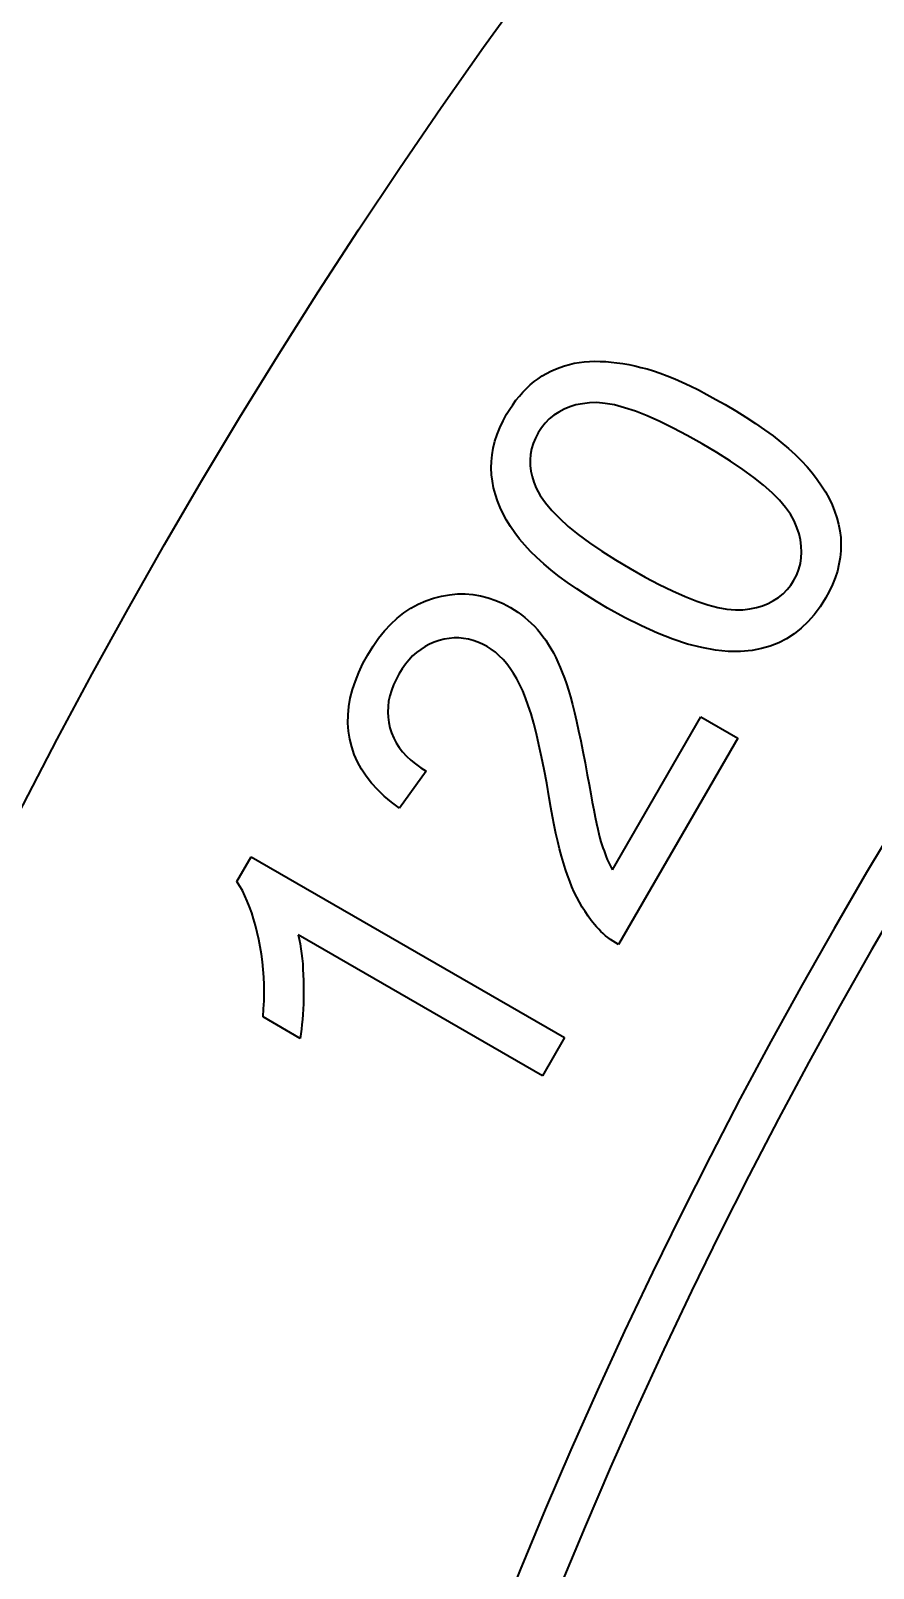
# Model space of a CAD drawing. Extents: x 0 to 297, y 0 to 210.
# Drawn here: x 185.1 to 190.94, y 112.55 to 123.22 of the extents above; entities that cross this region are included whole.
import ezdxf

# ---------------------------------------------------------------- set-up
doc = ezdxf.new("R2010")
doc.units = 0

msp = doc.modelspace()

# ---------------------------------------------------------------- linework, layer by layer
at = {"color": 7, "lineweight": 35, "ltscale": 0.000861962}
msp.add_line((188.621, 120.804), (188.65, 120.823), dxfattribs=at)
at = {"color": 7, "lineweight": 35, "ltscale": 0.000856993}
msp.add_line((188.65, 120.823), (188.679, 120.841), dxfattribs=at)
at = {"color": 7, "lineweight": 35, "ltscale": 0.000853352}
msp.add_line((188.679, 120.841), (188.71, 120.856), dxfattribs=at)
at = {"color": 7, "lineweight": 35, "ltscale": 0.000851256}
msp.add_line((188.71, 120.856), (188.741, 120.87), dxfattribs=at)
at = {"color": 7, "lineweight": 35, "ltscale": 0.00085204}
msp.add_line((188.741, 120.87), (188.772, 120.883), dxfattribs=at)
at = {"color": 7, "lineweight": 35, "ltscale": 0.000853889}
msp.add_line((188.772, 120.883), (188.805, 120.894), dxfattribs=at)
at = {"color": 7, "lineweight": 35, "ltscale": 0.000859206}
msp.add_line((188.805, 120.894), (188.838, 120.903), dxfattribs=at)
at = {"color": 7, "lineweight": 35, "ltscale": 0.000867123}
msp.add_line((188.838, 120.903), (188.872, 120.911), dxfattribs=at)
at = {"color": 7, "lineweight": 35, "ltscale": 0.000876744}
msp.add_line((188.872, 120.911), (188.906, 120.917), dxfattribs=at)
at = {"color": 7, "lineweight": 35, "ltscale": 0.000888139}
msp.add_line((188.906, 120.917), (188.941, 120.921), dxfattribs=at)
at = {"color": 7, "lineweight": 35, "ltscale": 0.000901599}
msp.add_line((188.941, 120.921), (188.977, 120.923), dxfattribs=at)
at = {"color": 7, "lineweight": 35, "ltscale": 0.000917917}
msp.add_line((188.977, 120.923), (189.014, 120.925), dxfattribs=at)
at = {"color": 7, "lineweight": 35, "ltscale": 0.000935001}
msp.add_line((189.014, 120.925), (189.051, 120.924), dxfattribs=at)
at = {"color": 7, "lineweight": 35, "ltscale": 0.000954183}
msp.add_line((189.051, 120.924), (189.09, 120.923), dxfattribs=at)
at = {"color": 7, "lineweight": 35, "ltscale": 0.00097493}
msp.add_line((189.09, 120.923), (189.128, 120.92), dxfattribs=at)
at = {"color": 7, "lineweight": 35, "ltscale": 0.000996204}
msp.add_line((189.128, 120.92), (189.168, 120.915), dxfattribs=at)
at = {"color": 7, "lineweight": 35, "ltscale": 0.001019}
msp.add_line((189.168, 120.915), (189.208, 120.909), dxfattribs=at)
at = {"color": 7, "lineweight": 35, "ltscale": 0.001041}
for p, q in [((189.208, 120.909), (189.249, 120.902)), ((188.856, 117.281), (188.84, 117.32))]:
    msp.add_line(p, q, dxfattribs=at)
at = {"color": 7, "lineweight": 35, "ltscale": 0.001066}
msp.add_line((189.249, 120.902), (189.291, 120.894), dxfattribs=at)
at = {"color": 7, "lineweight": 35, "ltscale": 0.001092}
msp.add_line((189.291, 120.894), (189.334, 120.883), dxfattribs=at)
at = {"color": 7, "lineweight": 35, "ltscale": 0.001117}
msp.add_line((189.334, 120.883), (189.377, 120.872), dxfattribs=at)
at = {"color": 7, "lineweight": 35, "ltscale": 0.001165}
msp.add_line((189.377, 120.872), (189.422, 120.859), dxfattribs=at)
at = {"color": 7, "lineweight": 35, "ltscale": 0.001234}
for p, q in [((189.422, 120.859), (189.468, 120.843)), ((190.696, 119.47), (190.681, 119.424)), ((188.831, 118.644), (188.845, 118.597))]:
    msp.add_line(p, q, dxfattribs=at)
at = {"color": 7, "lineweight": 35, "ltscale": 0.001303}
msp.add_line((189.468, 120.843), (189.517, 120.824), dxfattribs=at)
at = {"color": 7, "lineweight": 35, "ltscale": 0.001375}
msp.add_line((189.517, 120.824), (189.568, 120.803), dxfattribs=at)
at = {"color": 7, "lineweight": 35, "ltscale": 0.000897883}
msp.add_line((188.515, 120.711), (188.54, 120.737), dxfattribs=at)
at = {"color": 7, "lineweight": 35, "ltscale": 0.000885182}
msp.add_line((188.54, 120.737), (188.566, 120.761), dxfattribs=at)
at = {"color": 7, "lineweight": 35, "ltscale": 0.000875253}
msp.add_line((188.566, 120.761), (188.593, 120.784), dxfattribs=at)
at = {"color": 7, "lineweight": 35, "ltscale": 0.00086717}
msp.add_line((188.593, 120.784), (188.621, 120.804), dxfattribs=at)
at = {"color": 7, "lineweight": 35, "ltscale": 0.001447}
msp.add_line((189.568, 120.803), (189.621, 120.78), dxfattribs=at)
at = {"color": 7, "lineweight": 35, "ltscale": 0.001521}
msp.add_line((189.621, 120.78), (189.676, 120.754), dxfattribs=at)
at = {"color": 7, "lineweight": 35, "ltscale": 0.001595}
msp.add_line((189.676, 120.754), (189.733, 120.726), dxfattribs=at)
at = {"color": 7, "lineweight": 35, "ltscale": 0.001669}
msp.add_line((189.733, 120.726), (189.792, 120.695), dxfattribs=at)
at = {"color": 7, "lineweight": 35, "ltscale": 0.000971516}
msp.add_line((188.424, 120.592), (188.445, 120.624), dxfattribs=at)
at = {"color": 7, "lineweight": 35, "ltscale": 0.000949099}
msp.add_line((188.445, 120.624), (188.467, 120.655), dxfattribs=at)
at = {"color": 7, "lineweight": 35, "ltscale": 0.000931048}
msp.add_line((188.467, 120.655), (188.491, 120.684), dxfattribs=at)
at = {"color": 7, "lineweight": 35, "ltscale": 0.00091327}
msp.add_line((188.491, 120.684), (188.515, 120.711), dxfattribs=at)
at = {"color": 7, "lineweight": 35, "ltscale": 0.001072}
for p, q in [((188.841, 120.609), (188.801, 120.593)), ((188.591, 120.086), (188.608, 120.046))]:
    msp.add_line(p, q, dxfattribs=at)
at = {"color": 7, "lineweight": 35, "ltscale": 0.001111}
msp.add_line((188.883, 120.622), (188.841, 120.609), dxfattribs=at)
at = {"color": 7, "lineweight": 35, "ltscale": 0.001159}
for p, q in [((188.928, 120.631), (188.883, 120.622)), ((190.713, 119.749), (190.719, 119.703)), ((190.721, 119.657), (190.72, 119.61))]:
    msp.add_line(p, q, dxfattribs=at)
at = {"color": 7, "lineweight": 35, "ltscale": 0.001215}
msp.add_line((188.977, 120.637), (188.928, 120.631), dxfattribs=at)
at = {"color": 7, "lineweight": 35, "ltscale": 0.00131}
msp.add_line((189.029, 120.639), (188.977, 120.637), dxfattribs=at)
at = {"color": 7, "lineweight": 35, "ltscale": 0.001461}
msp.add_line((189.087, 120.633), (189.029, 120.639), dxfattribs=at)
at = {"color": 7, "lineweight": 35, "ltscale": 0.001624}
msp.add_line((189.151, 120.622), (189.087, 120.633), dxfattribs=at)
at = {"color": 7, "lineweight": 35, "ltscale": 0.001802}
msp.add_line((189.221, 120.603), (189.151, 120.622), dxfattribs=at)
at = {"color": 7, "lineweight": 35, "ltscale": 0.001744}
msp.add_line((189.792, 120.695), (189.853, 120.661), dxfattribs=at)
at = {"color": 7, "lineweight": 35, "ltscale": 0.001821}
msp.add_line((189.853, 120.661), (189.917, 120.625), dxfattribs=at)
at = {"color": 7, "lineweight": 35, "ltscale": 0.002158}
msp.add_line((189.917, 120.625), (189.991, 120.581), dxfattribs=at)
at = {"color": 7, "lineweight": 35, "ltscale": 0.0013}
msp.add_line((188.355, 120.464), (188.378, 120.511), dxfattribs=at)
at = {"color": 7, "lineweight": 35, "ltscale": 0.001342}
for p, q in [((188.378, 120.511), (188.403, 120.558)), ((188.116, 119.311), (188.169, 119.307)), ((188.845, 118.597), (188.859, 118.545))]:
    msp.add_line(p, q, dxfattribs=at)
at = {"color": 7, "lineweight": 35, "ltscale": 0.000993693}
msp.add_line((188.403, 120.558), (188.424, 120.592), dxfattribs=at)
at = {"color": 7, "lineweight": 35, "ltscale": 0.001018}
for p, q in [((188.698, 120.525), (188.67, 120.496)), ((190.414, 119.445), (190.429, 119.483)), ((190.347, 119.341), (190.373, 119.373))]:
    msp.add_line(p, q, dxfattribs=at)
at = {"color": 7, "lineweight": 35, "ltscale": 0.001015}
for p, q in [((188.73, 120.551), (188.698, 120.525)), ((190.254, 119.265), (190.288, 119.287))]:
    msp.add_line(p, q, dxfattribs=at)
at = {"color": 7, "lineweight": 35, "ltscale": 0.001022}
msp.add_line((188.764, 120.573), (188.73, 120.551), dxfattribs=at)
at = {"color": 7, "lineweight": 35, "ltscale": 0.001042}
for p, q in [((188.801, 120.593), (188.764, 120.573)), ((190.395, 119.408), (190.414, 119.445)), ((190.373, 119.373), (190.395, 119.408))]:
    msp.add_line(p, q, dxfattribs=at)
at = {"color": 7, "lineweight": 35, "ltscale": 0.001987}
msp.add_line((189.296, 120.578), (189.221, 120.603), dxfattribs=at)
at = {"color": 7, "lineweight": 35, "ltscale": 0.002179}
msp.add_line((189.377, 120.546), (189.296, 120.578), dxfattribs=at)
at = {"color": 7, "lineweight": 35, "ltscale": 0.002374}
msp.add_line((189.464, 120.507), (189.377, 120.546), dxfattribs=at)
at = {"color": 7, "lineweight": 35, "ltscale": 0.002575}
msp.add_line((189.557, 120.462), (189.464, 120.507), dxfattribs=at)
at = {"color": 7, "lineweight": 35, "ltscale": 0.002073}
msp.add_line((189.991, 120.581), (190.061, 120.538), dxfattribs=at)
at = {"color": 7, "lineweight": 35, "ltscale": 0.001992}
msp.add_line((190.061, 120.538), (190.128, 120.494), dxfattribs=at)
at = {"color": 7, "lineweight": 35, "ltscale": 0.001229}
msp.add_line((188.322, 120.37), (188.337, 120.417), dxfattribs=at)
at = {"color": 7, "lineweight": 35, "ltscale": 0.001261}
msp.add_line((188.337, 120.417), (188.355, 120.464), dxfattribs=at)
at = {"color": 7, "lineweight": 35, "ltscale": 0.001037}
msp.add_line((188.621, 120.428), (188.602, 120.391), dxfattribs=at)
at = {"color": 7, "lineweight": 35, "ltscale": 0.001058}
msp.add_line((188.644, 120.464), (188.621, 120.428), dxfattribs=at)
at = {"color": 7, "lineweight": 35, "ltscale": 0.001033}
msp.add_line((188.67, 120.496), (188.644, 120.464), dxfattribs=at)
at = {"color": 7, "lineweight": 35, "ltscale": 0.002778}
msp.add_line((189.655, 120.411), (189.557, 120.462), dxfattribs=at)
at = {"color": 7, "lineweight": 35, "ltscale": 0.002983}
msp.add_line((189.759, 120.352), (189.655, 120.411), dxfattribs=at)
at = {"color": 7, "lineweight": 35, "ltscale": 0.001909}
msp.add_line((190.128, 120.494), (190.191, 120.45), dxfattribs=at)
at = {"color": 7, "lineweight": 35, "ltscale": 0.001829}
msp.add_line((190.191, 120.45), (190.25, 120.407), dxfattribs=at)
at = {"color": 7, "lineweight": 35, "ltscale": 0.001751}
msp.add_line((190.25, 120.407), (190.305, 120.364), dxfattribs=at)
at = {"color": 7, "lineweight": 35, "ltscale": 0.00118}
msp.add_line((188.302, 120.277), (188.31, 120.323), dxfattribs=at)
at = {"color": 7, "lineweight": 35, "ltscale": 0.001202}
msp.add_line((188.31, 120.323), (188.322, 120.37), dxfattribs=at)
at = {"color": 7, "lineweight": 35, "ltscale": 0.000960648}
msp.add_line((188.576, 120.317), (188.568, 120.279), dxfattribs=at)
at = {"color": 7, "lineweight": 35, "ltscale": 0.000976447}
msp.add_line((188.587, 120.354), (188.576, 120.317), dxfattribs=at)
at = {"color": 7, "lineweight": 35, "ltscale": 0.001002}
msp.add_line((188.602, 120.391), (188.587, 120.354), dxfattribs=at)
at = {"color": 7, "lineweight": 35, "ltscale": 0.002967}
msp.add_line((189.861, 120.292), (189.759, 120.352), dxfattribs=at)
at = {"color": 7, "lineweight": 35, "ltscale": 0.002765}
msp.add_line((189.955, 120.232), (189.861, 120.292), dxfattribs=at)
at = {"color": 7, "lineweight": 35, "ltscale": 0.001674}
msp.add_line((190.305, 120.364), (190.356, 120.321), dxfattribs=at)
at = {"color": 7, "lineweight": 35, "ltscale": 0.0016}
msp.add_line((190.356, 120.321), (190.403, 120.278), dxfattribs=at)
at = {"color": 7, "lineweight": 35, "ltscale": 0.001155}
for p, q in [((188.296, 120.185), (188.297, 120.231)), ((190.719, 119.703), (190.721, 119.657))]:
    msp.add_line(p, q, dxfattribs=at)
at = {"color": 7, "lineweight": 35, "ltscale": 0.001153}
msp.add_line((188.298, 120.138), (188.296, 120.185), dxfattribs=at)
at = {"color": 7, "lineweight": 35, "ltscale": 0.001164}
for p, q in [((188.297, 120.231), (188.302, 120.277)), ((188.313, 120.047), (188.304, 120.093)), ((188.811, 117.401), (188.797, 117.446))]:
    msp.add_line(p, q, dxfattribs=at)
at = {"color": 7, "lineweight": 35, "ltscale": 0.00095432}
msp.add_line((188.568, 120.279), (188.565, 120.241), dxfattribs=at)
at = {"color": 7, "lineweight": 35, "ltscale": 0.00095913}
msp.add_line((188.565, 120.241), (188.566, 120.203), dxfattribs=at)
at = {"color": 7, "lineweight": 35, "ltscale": 0.000973495}
msp.add_line((188.566, 120.203), (188.57, 120.164), dxfattribs=at)
at = {"color": 7, "lineweight": 35, "ltscale": 0.002564}
msp.add_line((190.04, 120.175), (189.955, 120.232), dxfattribs=at)
at = {"color": 7, "lineweight": 35, "ltscale": 0.001528}
msp.add_line((190.403, 120.278), (190.447, 120.235), dxfattribs=at)
at = {"color": 7, "lineweight": 35, "ltscale": 0.001459}
msp.add_line((190.447, 120.235), (190.487, 120.192), dxfattribs=at)
at = {"color": 7, "lineweight": 35, "ltscale": 0.001403}
for p, q in [((190.487, 120.192), (190.523, 120.149)), ((187.316, 118.305), (187.307, 118.36))]:
    msp.add_line(p, q, dxfattribs=at)
at = {"color": 7, "lineweight": 35, "ltscale": 0.001156}
msp.add_line((188.304, 120.093), (188.298, 120.138), dxfattribs=at)
at = {"color": 7, "lineweight": 35, "ltscale": 0.000997151}
msp.add_line((188.57, 120.164), (188.579, 120.125), dxfattribs=at)
at = {"color": 7, "lineweight": 35, "ltscale": 0.00103}
for p, q in [((188.579, 120.125), (188.591, 120.086)), ((187.678, 118.791), (187.656, 118.756))]:
    msp.add_line(p, q, dxfattribs=at)
at = {"color": 7, "lineweight": 35, "ltscale": 0.002367}
msp.add_line((190.116, 120.119), (190.04, 120.175), dxfattribs=at)
at = {"color": 7, "lineweight": 35, "ltscale": 0.002173}
msp.add_line((190.184, 120.065), (190.116, 120.119), dxfattribs=at)
at = {"color": 7, "lineweight": 35, "ltscale": 0.001362}
msp.add_line((190.523, 120.149), (190.556, 120.106), dxfattribs=at)
at = {"color": 7, "lineweight": 35, "ltscale": 0.001324}
msp.add_line((190.556, 120.106), (190.586, 120.062), dxfattribs=at)
at = {"color": 7, "lineweight": 35, "ltscale": 0.001173}
msp.add_line((188.325, 120.002), (188.313, 120.047), dxfattribs=at)
at = {"color": 7, "lineweight": 35, "ltscale": 0.001187}
msp.add_line((188.34, 119.956), (188.325, 120.002), dxfattribs=at)
at = {"color": 7, "lineweight": 35, "ltscale": 0.00145}
msp.add_line((188.608, 120.046), (188.636, 119.995), dxfattribs=at)
at = {"color": 7, "lineweight": 35, "ltscale": 0.001584}
msp.add_line((188.636, 119.995), (188.672, 119.943), dxfattribs=at)
at = {"color": 7, "lineweight": 35, "ltscale": 0.001984}
msp.add_line((190.243, 120.012), (190.184, 120.065), dxfattribs=at)
at = {"color": 7, "lineweight": 35, "ltscale": 0.001801}
for p, q in [((190.294, 119.961), (190.243, 120.012)), ((189.797, 119.236), (189.866, 119.218))]:
    msp.add_line(p, q, dxfattribs=at)
at = {"color": 7, "lineweight": 35, "ltscale": 0.00129}
msp.add_line((190.586, 120.062), (190.614, 120.019), dxfattribs=at)
at = {"color": 7, "lineweight": 35, "ltscale": 0.001258}
for p, q in [((190.614, 120.019), (190.638, 119.974)), ((188.403, 119.823), (188.379, 119.867))]:
    msp.add_line(p, q, dxfattribs=at)
at = {"color": 7, "lineweight": 35, "ltscale": 0.001231}
msp.add_line((190.638, 119.974), (190.659, 119.93), dxfattribs=at)
at = {"color": 7, "lineweight": 35, "ltscale": 0.001207}
msp.add_line((188.358, 119.912), (188.34, 119.956), dxfattribs=at)
at = {"color": 7, "lineweight": 35, "ltscale": 0.00123}
msp.add_line((188.379, 119.867), (188.358, 119.912), dxfattribs=at)
at = {"color": 7, "lineweight": 35, "ltscale": 0.001732}
msp.add_line((188.672, 119.943), (188.716, 119.89), dxfattribs=at)
at = {"color": 7, "lineweight": 35, "ltscale": 0.001891}
msp.add_line((188.716, 119.89), (188.769, 119.836), dxfattribs=at)
at = {"color": 7, "lineweight": 35, "ltscale": 0.001626}
for p, q in [((190.337, 119.912), (190.294, 119.961)), ((189.866, 119.218), (189.93, 119.206))]:
    msp.add_line(p, q, dxfattribs=at)
at = {"color": 7, "lineweight": 35, "ltscale": 0.001465}
msp.add_line((190.371, 119.864), (190.337, 119.912), dxfattribs=at)
at = {"color": 7, "lineweight": 35, "ltscale": 0.001317}
msp.add_line((190.396, 119.818), (190.371, 119.864), dxfattribs=at)
at = {"color": 7, "lineweight": 35, "ltscale": 0.001208}
msp.add_line((190.659, 119.93), (190.677, 119.885), dxfattribs=at)
at = {"color": 7, "lineweight": 35, "ltscale": 0.001189}
msp.add_line((190.677, 119.885), (190.692, 119.84), dxfattribs=at)
at = {"color": 7, "lineweight": 35, "ltscale": 0.001289}
msp.add_line((188.43, 119.779), (188.403, 119.823), dxfattribs=at)
at = {"color": 7, "lineweight": 35, "ltscale": 0.001325}
for p, q in [((188.46, 119.736), (188.43, 119.779)), ((186.715, 116.707), (186.71, 116.76))]:
    msp.add_line(p, q, dxfattribs=at)
at = {"color": 7, "lineweight": 35, "ltscale": 0.00206}
msp.add_line((188.769, 119.836), (188.83, 119.78), dxfattribs=at)
at = {"color": 7, "lineweight": 35, "ltscale": 0.002236}
msp.add_line((188.83, 119.78), (188.899, 119.724), dxfattribs=at)
at = {"color": 7, "lineweight": 35, "ltscale": 0.00122}
msp.add_line((190.415, 119.773), (190.396, 119.818), dxfattribs=at)
at = {"color": 7, "lineweight": 35, "ltscale": 0.001162}
msp.add_line((190.43, 119.729), (190.415, 119.773), dxfattribs=at)
at = {"color": 7, "lineweight": 35, "ltscale": 0.001175}
msp.add_line((190.692, 119.84), (190.704, 119.795), dxfattribs=at)
at = {"color": 7, "lineweight": 35, "ltscale": 0.001166}
msp.add_line((190.704, 119.795), (190.713, 119.749), dxfattribs=at)
at = {"color": 7, "lineweight": 35, "ltscale": 0.001363}
msp.add_line((188.493, 119.692), (188.46, 119.736), dxfattribs=at)
at = {"color": 7, "lineweight": 35, "ltscale": 0.001405}
msp.add_line((188.529, 119.649), (188.493, 119.692), dxfattribs=at)
at = {"color": 7, "lineweight": 35, "ltscale": 0.00146}
msp.add_line((188.569, 119.606), (188.529, 119.649), dxfattribs=at)
at = {"color": 7, "lineweight": 35, "ltscale": 0.002417}
msp.add_line((188.899, 119.724), (188.977, 119.666), dxfattribs=at)
at = {"color": 7, "lineweight": 35, "ltscale": 0.002602}
msp.add_line((188.977, 119.666), (189.063, 119.608), dxfattribs=at)
at = {"color": 7, "lineweight": 35, "ltscale": 0.001112}
msp.add_line((190.44, 119.686), (190.43, 119.729), dxfattribs=at)
at = {"color": 7, "lineweight": 35, "ltscale": 0.00107}
msp.add_line((190.446, 119.643), (190.44, 119.686), dxfattribs=at)
at = {"color": 7, "lineweight": 35, "ltscale": 0.001532}
msp.add_line((188.612, 119.563), (188.569, 119.606), dxfattribs=at)
at = {"color": 7, "lineweight": 35, "ltscale": 0.001605}
msp.add_line((188.66, 119.52), (188.612, 119.563), dxfattribs=at)
at = {"color": 7, "lineweight": 35, "ltscale": 0.00279}
msp.add_line((189.063, 119.608), (189.157, 119.548), dxfattribs=at)
at = {"color": 7, "lineweight": 35, "ltscale": 0.002982}
msp.add_line((189.157, 119.548), (189.259, 119.487), dxfattribs=at)
at = {"color": 7, "lineweight": 35, "ltscale": 0.001005}
for p, q in [((190.44, 119.522), (190.446, 119.561)), ((190.288, 119.287), (190.319, 119.312))]:
    msp.add_line(p, q, dxfattribs=at)
at = {"color": 7, "lineweight": 35, "ltscale": 0.001038}
msp.add_line((190.448, 119.602), (190.446, 119.643), dxfattribs=at)
at = {"color": 7, "lineweight": 35, "ltscale": 0.001016}
msp.add_line((190.446, 119.561), (190.448, 119.602), dxfattribs=at)
at = {"color": 7, "lineweight": 35, "ltscale": 0.001184}
msp.add_line((190.716, 119.564), (190.707, 119.517), dxfattribs=at)
at = {"color": 7, "lineweight": 35, "ltscale": 0.001169}
msp.add_line((190.72, 119.61), (190.716, 119.564), dxfattribs=at)
at = {"color": 7, "lineweight": 35, "ltscale": 0.00168}
msp.add_line((188.711, 119.477), (188.66, 119.52), dxfattribs=at)
at = {"color": 7, "lineweight": 35, "ltscale": 0.001759}
msp.add_line((188.767, 119.433), (188.711, 119.477), dxfattribs=at)
at = {"color": 7, "lineweight": 35, "ltscale": 0.001839}
msp.add_line((188.826, 119.39), (188.767, 119.433), dxfattribs=at)
at = {"color": 7, "lineweight": 35, "ltscale": 0.002975}
msp.add_line((189.259, 119.487), (189.363, 119.428), dxfattribs=at)
at = {"color": 7, "lineweight": 35, "ltscale": 0.001007}
msp.add_line((190.429, 119.483), (190.44, 119.522), dxfattribs=at)
at = {"color": 7, "lineweight": 35, "ltscale": 0.001206}
msp.add_line((190.707, 119.517), (190.696, 119.47), dxfattribs=at)
at = {"color": 7, "lineweight": 35, "ltscale": 0.001921}
msp.add_line((188.889, 119.346), (188.826, 119.39), dxfattribs=at)
at = {"color": 7, "lineweight": 35, "ltscale": 0.002003}
msp.add_line((188.956, 119.302), (188.889, 119.346), dxfattribs=at)
at = {"color": 7, "lineweight": 35, "ltscale": 0.002771}
msp.add_line((189.363, 119.428), (189.461, 119.377), dxfattribs=at)
at = {"color": 7, "lineweight": 35, "ltscale": 0.00257}
msp.add_line((189.461, 119.377), (189.554, 119.332), dxfattribs=at)
at = {"color": 7, "lineweight": 35, "ltscale": 0.002371}
msp.add_line((189.554, 119.332), (189.64, 119.293), dxfattribs=at)
at = {"color": 7, "lineweight": 35, "ltscale": 0.001006}
msp.add_line((190.319, 119.312), (190.347, 119.341), dxfattribs=at)
at = {"color": 7, "lineweight": 35, "ltscale": 0.001349}
msp.add_line((190.64, 119.329), (190.614, 119.282), dxfattribs=at)
at = {"color": 7, "lineweight": 35, "ltscale": 0.001307}
msp.add_line((190.662, 119.376), (190.64, 119.329), dxfattribs=at)
at = {"color": 7, "lineweight": 35, "ltscale": 0.001268}
msp.add_line((190.681, 119.424), (190.662, 119.376), dxfattribs=at)
at = {"color": 7, "lineweight": 35, "ltscale": 0.001446}
msp.add_line((187.739, 119.213), (187.79, 119.241), dxfattribs=at)
at = {"color": 7, "lineweight": 35, "ltscale": 0.001438}
msp.add_line((187.79, 119.241), (187.843, 119.264), dxfattribs=at)
at = {"color": 7, "lineweight": 35, "ltscale": 0.001442}
for p, q in [((187.843, 119.264), (187.897, 119.283)), ((187.304, 118.473), (187.309, 118.531))]:
    msp.add_line(p, q, dxfattribs=at)
at = {"color": 7, "lineweight": 35, "ltscale": 0.001427}
msp.add_line((187.897, 119.283), (187.952, 119.297), dxfattribs=at)
at = {"color": 7, "lineweight": 35, "ltscale": 0.001392}
msp.add_line((187.952, 119.297), (188.007, 119.306), dxfattribs=at)
at = {"color": 7, "lineweight": 35, "ltscale": 0.001366}
msp.add_line((188.007, 119.306), (188.062, 119.311), dxfattribs=at)
at = {"color": 7, "lineweight": 35, "ltscale": 0.00135}
for p, q in [((188.062, 119.311), (188.116, 119.311)), ((186.721, 116.6), (186.719, 116.654))]:
    msp.add_line(p, q, dxfattribs=at)
at = {"color": 7, "lineweight": 35, "ltscale": 0.001346}
msp.add_line((188.169, 119.307), (188.222, 119.298), dxfattribs=at)
at = {"color": 7, "lineweight": 35, "ltscale": 0.001358}
msp.add_line((188.222, 119.298), (188.275, 119.285), dxfattribs=at)
at = {"color": 7, "lineweight": 35, "ltscale": 0.001381}
msp.add_line((188.275, 119.285), (188.327, 119.267), dxfattribs=at)
at = {"color": 7, "lineweight": 35, "ltscale": 0.001413}
msp.add_line((188.327, 119.267), (188.379, 119.244), dxfattribs=at)
at = {"color": 7, "lineweight": 35, "ltscale": 0.001452}
msp.add_line((188.379, 119.244), (188.43, 119.217), dxfattribs=at)
at = {"color": 7, "lineweight": 35, "ltscale": 0.002089}
msp.add_line((189.027, 119.258), (188.956, 119.302), dxfattribs=at)
at = {"color": 7, "lineweight": 35, "ltscale": 0.002174}
msp.add_line((189.102, 119.213), (189.027, 119.258), dxfattribs=at)
at = {"color": 7, "lineweight": 35, "ltscale": 0.002176}
msp.add_line((189.64, 119.293), (189.721, 119.262), dxfattribs=at)
at = {"color": 7, "lineweight": 35, "ltscale": 0.001985}
msp.add_line((189.721, 119.262), (189.797, 119.236), dxfattribs=at)
at = {"color": 7, "lineweight": 35, "ltscale": 0.00111}
msp.add_line((190.135, 119.217), (190.177, 119.23), dxfattribs=at)
at = {"color": 7, "lineweight": 35, "ltscale": 0.001068}
msp.add_line((190.177, 119.23), (190.217, 119.246), dxfattribs=at)
at = {"color": 7, "lineweight": 35, "ltscale": 0.001036}
msp.add_line((190.217, 119.246), (190.254, 119.265), dxfattribs=at)
at = {"color": 7, "lineweight": 35, "ltscale": 0.001702}
msp.add_line((190.576, 119.222), (190.536, 119.167), dxfattribs=at)
at = {"color": 7, "lineweight": 35, "ltscale": 0.001771}
msp.add_line((190.614, 119.282), (190.576, 119.222), dxfattribs=at)
at = {"color": 7, "lineweight": 35, "ltscale": 0.001529}
msp.add_line((187.599, 119.102), (187.644, 119.143), dxfattribs=at)
at = {"color": 7, "lineweight": 35, "ltscale": 0.001491}
msp.add_line((187.644, 119.143), (187.691, 119.18), dxfattribs=at)
at = {"color": 7, "lineweight": 35, "ltscale": 0.001463}
for p, q in [((187.691, 119.18), (187.739, 119.213)), ((189.93, 119.206), (189.989, 119.2))]:
    msp.add_line(p, q, dxfattribs=at)
at = {"color": 7, "lineweight": 35, "ltscale": 0.000749049}
msp.add_line((188.43, 119.217), (188.456, 119.202), dxfattribs=at)
at = {"color": 7, "lineweight": 35, "ltscale": 0.000747695}
msp.add_line((188.456, 119.202), (188.481, 119.185), dxfattribs=at)
at = {"color": 7, "lineweight": 35, "ltscale": 0.0007478}
msp.add_line((188.481, 119.185), (188.505, 119.167), dxfattribs=at)
at = {"color": 7, "lineweight": 35, "ltscale": 0.000749421}
msp.add_line((188.505, 119.167), (188.529, 119.149), dxfattribs=at)
at = {"color": 7, "lineweight": 35, "ltscale": 0.000751144}
msp.add_line((188.529, 119.149), (188.551, 119.129), dxfattribs=at)
at = {"color": 7, "lineweight": 35, "ltscale": 0.000755513}
msp.add_line((188.551, 119.129), (188.574, 119.109), dxfattribs=at)
at = {"color": 7, "lineweight": 35, "ltscale": 0.003424}
msp.add_line((189.221, 119.147), (189.102, 119.213), dxfattribs=at)
at = {"color": 7, "lineweight": 35, "ltscale": 0.003232}
msp.add_line((189.337, 119.089), (189.221, 119.147), dxfattribs=at)
at = {"color": 7, "lineweight": 35, "ltscale": 0.001314}
for p, q in [((189.989, 119.2), (190.041, 119.202)), ((186.71, 116.76), (186.703, 116.812))]:
    msp.add_line(p, q, dxfattribs=at)
at = {"color": 7, "lineweight": 35, "ltscale": 0.001217}
msp.add_line((190.041, 119.202), (190.089, 119.208), dxfattribs=at)
at = {"color": 7, "lineweight": 35, "ltscale": 0.00116}
msp.add_line((190.089, 119.208), (190.135, 119.217), dxfattribs=at)
at = {"color": 7, "lineweight": 35, "ltscale": 0.001602}
for p, q in [((190.492, 119.117), (190.446, 119.073)), ((187.553, 117.909), (187.507, 117.954))]:
    msp.add_line(p, q, dxfattribs=at)
at = {"color": 7, "lineweight": 35, "ltscale": 0.001646}
msp.add_line((190.536, 119.167), (190.492, 119.117), dxfattribs=at)
at = {"color": 7, "lineweight": 35, "ltscale": 0.001631}
for p, q in [((187.515, 119.005), (187.556, 119.055)), ((190.17, 118.932), (190.105, 118.919))]:
    msp.add_line(p, q, dxfattribs=at)
at = {"color": 7, "lineweight": 35, "ltscale": 0.001576}
msp.add_line((187.556, 119.055), (187.599, 119.102), dxfattribs=at)
at = {"color": 7, "lineweight": 35, "ltscale": 0.000760538}
msp.add_line((188.574, 119.109), (188.595, 119.087), dxfattribs=at)
at = {"color": 7, "lineweight": 35, "ltscale": 0.000766393}
msp.add_line((188.595, 119.087), (188.616, 119.065), dxfattribs=at)
at = {"color": 7, "lineweight": 35, "ltscale": 0.000773932}
msp.add_line((188.616, 119.065), (188.636, 119.041), dxfattribs=at)
at = {"color": 7, "lineweight": 35, "ltscale": 0.000782587}
msp.add_line((188.636, 119.041), (188.655, 119.016), dxfattribs=at)
at = {"color": 7, "lineweight": 35, "ltscale": 0.000798706}
msp.add_line((188.655, 119.016), (188.674, 118.99), dxfattribs=at)
at = {"color": 7, "lineweight": 35, "ltscale": 0.003047}
msp.add_line((189.448, 119.039), (189.337, 119.089), dxfattribs=at)
at = {"color": 7, "lineweight": 35, "ltscale": 0.002868}
msp.add_line((189.555, 118.997), (189.448, 119.039), dxfattribs=at)
at = {"color": 7, "lineweight": 35, "ltscale": 0.001554}
msp.add_line((190.396, 119.034), (190.344, 119.001), dxfattribs=at)
at = {"color": 7, "lineweight": 35, "ltscale": 0.00157}
msp.add_line((190.446, 119.073), (190.396, 119.034), dxfattribs=at)
at = {"color": 7, "lineweight": 35, "ltscale": 0.001762}
msp.add_line((187.44, 118.889), (187.477, 118.949), dxfattribs=at)
at = {"color": 7, "lineweight": 35, "ltscale": 0.001693}
msp.add_line((187.477, 118.949), (187.515, 119.005), dxfattribs=at)
at = {"color": 7, "lineweight": 35, "ltscale": 0.000915239}
msp.add_line((187.778, 118.905), (187.751, 118.881), dxfattribs=at)
at = {"color": 7, "lineweight": 35, "ltscale": 0.000899179}
msp.add_line((187.807, 118.927), (187.778, 118.905), dxfattribs=at)
at = {"color": 7, "lineweight": 35, "ltscale": 0.000889594}
msp.add_line((187.837, 118.946), (187.807, 118.927), dxfattribs=at)
at = {"color": 7, "lineweight": 35, "ltscale": 0.000886357}
msp.add_line((187.868, 118.963), (187.837, 118.946), dxfattribs=at)
at = {"color": 7, "lineweight": 35, "ltscale": 0.000889188}
msp.add_line((187.901, 118.977), (187.868, 118.963), dxfattribs=at)
at = {"color": 7, "lineweight": 35, "ltscale": 0.000897739}
msp.add_line((187.935, 118.988), (187.901, 118.977), dxfattribs=at)
at = {"color": 7, "lineweight": 35, "ltscale": 0.000891384}
msp.add_line((187.969, 118.997), (187.935, 118.988), dxfattribs=at)
at = {"color": 7, "lineweight": 35, "ltscale": 0.000869805}
msp.add_line((188.004, 119.003), (187.969, 118.997), dxfattribs=at)
at = {"color": 7, "lineweight": 35, "ltscale": 0.000852404}
msp.add_line((188.038, 119.006), (188.004, 119.003), dxfattribs=at)
at = {"color": 7, "lineweight": 35, "ltscale": 0.00084077}
msp.add_line((188.071, 119.006), (188.038, 119.006), dxfattribs=at)
at = {"color": 7, "lineweight": 35, "ltscale": 0.000836211}
msp.add_line((188.105, 119.003), (188.071, 119.006), dxfattribs=at)
at = {"color": 7, "lineweight": 35, "ltscale": 0.000837661}
msp.add_line((188.138, 118.998), (188.105, 119.003), dxfattribs=at)
at = {"color": 7, "lineweight": 35, "ltscale": 0.000843236}
msp.add_line((188.17, 118.989), (188.138, 118.998), dxfattribs=at)
at = {"color": 7, "lineweight": 35, "ltscale": 0.000857071}
msp.add_line((188.203, 118.978), (188.17, 118.989), dxfattribs=at)
at = {"color": 7, "lineweight": 35, "ltscale": 0.000874557}
msp.add_line((188.235, 118.964), (188.203, 118.978), dxfattribs=at)
at = {"color": 7, "lineweight": 35, "ltscale": 0.000898702}
msp.add_line((188.267, 118.947), (188.235, 118.964), dxfattribs=at)
at = {"color": 7, "lineweight": 35, "ltscale": 0.000875632}
msp.add_line((188.296, 118.929), (188.267, 118.947), dxfattribs=at)
at = {"color": 7, "lineweight": 35, "ltscale": 0.000892258}
msp.add_line((188.325, 118.907), (188.296, 118.929), dxfattribs=at)
at = {"color": 7, "lineweight": 35, "ltscale": 0.000914153}
msp.add_line((188.352, 118.883), (188.325, 118.907), dxfattribs=at)
at = {"color": 7, "lineweight": 35, "ltscale": 0.000822976}
msp.add_line((188.674, 118.99), (188.692, 118.963), dxfattribs=at)
at = {"color": 7, "lineweight": 35, "ltscale": 0.000848658}
msp.add_line((188.692, 118.963), (188.71, 118.934), dxfattribs=at)
at = {"color": 7, "lineweight": 35, "ltscale": 0.000875216}
msp.add_line((188.71, 118.934), (188.727, 118.903), dxfattribs=at)
at = {"color": 7, "lineweight": 35, "ltscale": 0.000903551}
msp.add_line((188.727, 118.903), (188.743, 118.871), dxfattribs=at)
at = {"color": 7, "lineweight": 35, "ltscale": 0.002697}
msp.add_line((189.658, 118.964), (189.555, 118.997), dxfattribs=at)
at = {"color": 7, "lineweight": 35, "ltscale": 0.002536}
msp.add_line((189.756, 118.939), (189.658, 118.964), dxfattribs=at)
at = {"color": 7, "lineweight": 35, "ltscale": 0.002386}
msp.add_line((189.85, 118.921), (189.756, 118.939), dxfattribs=at)
at = {"color": 7, "lineweight": 35, "ltscale": 0.00225}
msp.add_line((189.939, 118.913), (189.85, 118.921), dxfattribs=at)
at = {"color": 7, "lineweight": 35, "ltscale": 0.002132}
msp.add_line((190.025, 118.912), (189.939, 118.913), dxfattribs=at)
at = {"color": 7, "lineweight": 35, "ltscale": 0.002032}
msp.add_line((190.105, 118.919), (190.025, 118.912), dxfattribs=at)
at = {"color": 7, "lineweight": 35, "ltscale": 0.001591}
msp.add_line((190.231, 118.95), (190.17, 118.932), dxfattribs=at)
at = {"color": 7, "lineweight": 35, "ltscale": 0.001564}
msp.add_line((190.289, 118.973), (190.231, 118.95), dxfattribs=at)
at = {"color": 7, "lineweight": 35, "ltscale": 0.001552}
msp.add_line((190.344, 119.001), (190.289, 118.973), dxfattribs=at)
at = {"color": 7, "lineweight": 35, "ltscale": 0.001679}
msp.add_line((187.378, 118.767), (187.406, 118.828), dxfattribs=at)
at = {"color": 7, "lineweight": 35, "ltscale": 0.001747}
msp.add_line((187.406, 118.828), (187.44, 118.889), dxfattribs=at)
at = {"color": 7, "lineweight": 35, "ltscale": 0.000992908}
msp.add_line((187.701, 118.824), (187.678, 118.791), dxfattribs=at)
at = {"color": 7, "lineweight": 35, "ltscale": 0.000962903}
msp.add_line((187.725, 118.853), (187.701, 118.824), dxfattribs=at)
at = {"color": 7, "lineweight": 35, "ltscale": 0.000936022}
msp.add_line((187.751, 118.881), (187.725, 118.853), dxfattribs=at)
at = {"color": 7, "lineweight": 35, "ltscale": 0.000941146}
msp.add_line((188.379, 118.856), (188.352, 118.883), dxfattribs=at)
at = {"color": 7, "lineweight": 35, "ltscale": 0.000972837}
msp.add_line((188.404, 118.827), (188.379, 118.856), dxfattribs=at)
at = {"color": 7, "lineweight": 35, "ltscale": 0.001008}
msp.add_line((188.428, 118.794), (188.404, 118.827), dxfattribs=at)
at = {"color": 7, "lineweight": 35, "ltscale": 0.001048}
msp.add_line((188.451, 118.759), (188.428, 118.794), dxfattribs=at)
at = {"color": 7, "lineweight": 35, "ltscale": 0.000932364}
msp.add_line((188.743, 118.871), (188.759, 118.838), dxfattribs=at)
at = {"color": 7, "lineweight": 35, "ltscale": 0.000961218}
msp.add_line((188.759, 118.838), (188.775, 118.802), dxfattribs=at)
at = {"color": 7, "lineweight": 35, "ltscale": 0.000992865}
msp.add_line((188.775, 118.802), (188.789, 118.766), dxfattribs=at)
at = {"color": 7, "lineweight": 35, "ltscale": 0.001563}
msp.add_line((187.334, 118.648), (187.354, 118.707), dxfattribs=at)
at = {"color": 7, "lineweight": 35, "ltscale": 0.001617}
msp.add_line((187.354, 118.707), (187.378, 118.767), dxfattribs=at)
at = {"color": 7, "lineweight": 35, "ltscale": 0.001046}
msp.add_line((187.636, 118.718), (187.618, 118.68), dxfattribs=at)
at = {"color": 7, "lineweight": 35, "ltscale": 0.001087}
msp.add_line((187.656, 118.756), (187.636, 118.718), dxfattribs=at)
at = {"color": 7, "lineweight": 35, "ltscale": 0.001091}
msp.add_line((188.474, 118.722), (188.451, 118.759), dxfattribs=at)
at = {"color": 7, "lineweight": 35, "ltscale": 0.001137}
msp.add_line((188.495, 118.682), (188.474, 118.722), dxfattribs=at)
at = {"color": 7, "lineweight": 35, "ltscale": 0.001024}
msp.add_line((188.789, 118.766), (188.804, 118.727), dxfattribs=at)
at = {"color": 7, "lineweight": 35, "ltscale": 0.001056}
msp.add_line((188.804, 118.727), (188.818, 118.687), dxfattribs=at)
at = {"color": 7, "lineweight": 35, "ltscale": 0.001125}
msp.add_line((188.818, 118.687), (188.831, 118.644), dxfattribs=at)
at = {"color": 7, "lineweight": 35, "ltscale": 0.001474}
for p, q in [((187.309, 118.531), (187.319, 118.589)), ((188.745, 117.65), (188.732, 117.708))]:
    msp.add_line(p, q, dxfattribs=at)
at = {"color": 7, "lineweight": 35, "ltscale": 0.001514}
msp.add_line((187.319, 118.589), (187.334, 118.648), dxfattribs=at)
at = {"color": 7, "lineweight": 35, "ltscale": 0.000956658}
msp.add_line((187.593, 118.604), (187.585, 118.567), dxfattribs=at)
at = {"color": 7, "lineweight": 35, "ltscale": 0.000981659}
msp.add_line((187.604, 118.642), (187.593, 118.604), dxfattribs=at)
at = {"color": 7, "lineweight": 35, "ltscale": 0.001012}
msp.add_line((187.618, 118.68), (187.604, 118.642), dxfattribs=at)
at = {"color": 7, "lineweight": 35, "ltscale": 0.001185}
msp.add_line((188.515, 118.639), (188.495, 118.682), dxfattribs=at)
at = {"color": 7, "lineweight": 35, "ltscale": 0.001279}
msp.add_line((188.534, 118.591), (188.515, 118.639), dxfattribs=at)
at = {"color": 7, "lineweight": 35, "ltscale": 0.001416}
msp.add_line((188.553, 118.538), (188.534, 118.591), dxfattribs=at)
at = {"color": 7, "lineweight": 35, "ltscale": 0.000927269}
msp.add_line((187.581, 118.53), (187.579, 118.492), dxfattribs=at)
at = {"color": 7, "lineweight": 35, "ltscale": 0.000922085}
msp.add_line((187.579, 118.492), (187.581, 118.456), dxfattribs=at)
at = {"color": 7, "lineweight": 35, "ltscale": 0.000938835}
msp.add_line((187.585, 118.567), (187.581, 118.53), dxfattribs=at)
at = {"color": 7, "lineweight": 35, "ltscale": 0.001555}
msp.add_line((188.572, 118.479), (188.553, 118.538), dxfattribs=at)
at = {"color": 7, "lineweight": 35, "ltscale": 0.001696}
msp.add_line((188.591, 118.413), (188.572, 118.479), dxfattribs=at)
at = {"color": 7, "lineweight": 35, "ltscale": 0.001451}
msp.add_line((188.859, 118.545), (188.873, 118.489), dxfattribs=at)
at = {"color": 7, "lineweight": 35, "ltscale": 0.00156}
msp.add_line((188.873, 118.489), (188.887, 118.428), dxfattribs=at)
at = {"color": 7, "lineweight": 35, "ltscale": 0.00142}
msp.add_line((187.303, 118.416), (187.304, 118.473), dxfattribs=at)
at = {"color": 7, "lineweight": 35, "ltscale": 0.001406}
msp.add_line((187.307, 118.36), (187.303, 118.416), dxfattribs=at)
at = {"color": 7, "lineweight": 35, "ltscale": 0.00092464}
msp.add_line((187.581, 118.456), (187.586, 118.419), dxfattribs=at)
at = {"color": 7, "lineweight": 35, "ltscale": 0.000933551}
msp.add_line((187.586, 118.419), (187.594, 118.383), dxfattribs=at)
at = {"color": 7, "lineweight": 35, "ltscale": 0.000936938}
msp.add_line((187.594, 118.383), (187.605, 118.347), dxfattribs=at)
at = {"color": 7, "lineweight": 35, "ltscale": 0.001838}
msp.add_line((188.609, 118.342), (188.591, 118.413), dxfattribs=at)
at = {"color": 7, "lineweight": 35, "ltscale": 0.001671}
msp.add_line((188.887, 118.428), (188.902, 118.363), dxfattribs=at)
at = {"color": 7, "lineweight": 35, "ltscale": 0.030653}
msp.add_line((189.136, 117.398), (189.749, 118.459), dxfattribs=at)
at = {"color": 7, "lineweight": 35, "ltscale": 0.007375}
msp.add_line((189.749, 118.459), (190.005, 118.312), dxfattribs=at)
at = {"color": 7, "lineweight": 35, "ltscale": 0.0014}
msp.add_line((187.329, 118.25), (187.316, 118.305), dxfattribs=at)
at = {"color": 7, "lineweight": 35, "ltscale": 0.000932958}
msp.add_line((187.605, 118.347), (187.62, 118.312), dxfattribs=at)
at = {"color": 7, "lineweight": 35, "ltscale": 0.000937787}
msp.add_line((187.62, 118.312), (187.637, 118.279), dxfattribs=at)
at = {"color": 7, "lineweight": 35, "ltscale": 0.000949955}
msp.add_line((187.637, 118.279), (187.658, 118.247), dxfattribs=at)
at = {"color": 7, "lineweight": 35, "ltscale": 0.001982}
msp.add_line((188.627, 118.265), (188.609, 118.342), dxfattribs=at)
at = {"color": 7, "lineweight": 35, "ltscale": 0.002126}
msp.add_line((188.645, 118.182), (188.627, 118.265), dxfattribs=at)
at = {"color": 7, "lineweight": 35, "ltscale": 0.00178}
msp.add_line((188.902, 118.363), (188.917, 118.293), dxfattribs=at)
at = {"color": 7, "lineweight": 35, "ltscale": 0.00189}
msp.add_line((188.917, 118.293), (188.932, 118.219), dxfattribs=at)
at = {"color": 7, "lineweight": 35, "ltscale": 0.041311}
msp.add_line((190.005, 118.312), (189.179, 116.881), dxfattribs=at)
at = {"color": 7, "lineweight": 35, "ltscale": 0.001399}
msp.add_line((187.347, 118.197), (187.329, 118.25), dxfattribs=at)
at = {"color": 7, "lineweight": 35, "ltscale": 0.001409}
msp.add_line((187.37, 118.146), (187.347, 118.197), dxfattribs=at)
at = {"color": 7, "lineweight": 35, "ltscale": 0.000968466}
msp.add_line((187.658, 118.247), (187.681, 118.216), dxfattribs=at)
at = {"color": 7, "lineweight": 35, "ltscale": 0.000994342}
msp.add_line((187.681, 118.216), (187.708, 118.187), dxfattribs=at)
at = {"color": 7, "lineweight": 35, "ltscale": 0.001025}
msp.add_line((187.708, 118.187), (187.738, 118.159), dxfattribs=at)
at = {"color": 7, "lineweight": 35, "ltscale": 0.001063}
for p, q in [((187.738, 118.159), (187.771, 118.132)), ((188.84, 117.32), (188.825, 117.36))]:
    msp.add_line(p, q, dxfattribs=at)
at = {"color": 7, "lineweight": 35, "ltscale": 0.002271}
msp.add_line((188.663, 118.093), (188.645, 118.182), dxfattribs=at)
at = {"color": 7, "lineweight": 35, "ltscale": 0.002001}
msp.add_line((188.932, 118.219), (188.947, 118.14), dxfattribs=at)
at = {"color": 7, "lineweight": 35, "ltscale": 0.001428}
msp.add_line((187.397, 118.096), (187.37, 118.146), dxfattribs=at)
at = {"color": 7, "lineweight": 35, "ltscale": 0.001458}
msp.add_line((187.429, 118.047), (187.397, 118.096), dxfattribs=at)
at = {"color": 7, "lineweight": 35, "ltscale": 0.001497}
msp.add_line((187.466, 118), (187.429, 118.047), dxfattribs=at)
at = {"color": 7, "lineweight": 35, "ltscale": 0.007929}
msp.add_line((187.846, 118.082), (187.66, 117.825), dxfattribs=at)
at = {"color": 7, "lineweight": 35, "ltscale": 0.001105}
msp.add_line((187.771, 118.132), (187.807, 118.106), dxfattribs=at)
at = {"color": 7, "lineweight": 35, "ltscale": 0.001152}
msp.add_line((187.807, 118.106), (187.846, 118.082), dxfattribs=at)
at = {"color": 7, "lineweight": 35, "ltscale": 0.002416}
msp.add_line((188.681, 117.998), (188.663, 118.093), dxfattribs=at)
at = {"color": 7, "lineweight": 35, "ltscale": 0.002111}
msp.add_line((188.947, 118.14), (188.962, 118.057), dxfattribs=at)
at = {"color": 7, "lineweight": 35, "ltscale": 0.001742}
msp.add_line((188.962, 118.057), (188.974, 117.989), dxfattribs=at)
at = {"color": 7, "lineweight": 35, "ltscale": 0.001546}
msp.add_line((187.507, 117.954), (187.466, 118), dxfattribs=at)
at = {"color": 7, "lineweight": 35, "ltscale": 0.002562}
msp.add_line((188.698, 117.897), (188.681, 117.998), dxfattribs=at)
at = {"color": 7, "lineweight": 35, "ltscale": 0.001618}
msp.add_line((188.974, 117.989), (188.986, 117.925), dxfattribs=at)
at = {"color": 7, "lineweight": 35, "ltscale": 0.001665}
for p, q in [((187.604, 117.866), (187.553, 117.909)), ((188.709, 117.831), (188.698, 117.897))]:
    msp.add_line(p, q, dxfattribs=at)
at = {"color": 7, "lineweight": 35, "ltscale": 0.001736}
msp.add_line((187.66, 117.825), (187.604, 117.866), dxfattribs=at)
at = {"color": 7, "lineweight": 35, "ltscale": 0.001494}
msp.add_line((188.986, 117.925), (188.997, 117.866), dxfattribs=at)
at = {"color": 7, "lineweight": 35, "ltscale": 0.001371}
msp.add_line((188.997, 117.866), (189.007, 117.813), dxfattribs=at)
at = {"color": 7, "lineweight": 35, "ltscale": 0.001601}
msp.add_line((188.721, 117.768), (188.709, 117.831), dxfattribs=at)
at = {"color": 7, "lineweight": 35, "ltscale": 0.001538}
msp.add_line((188.732, 117.708), (188.721, 117.768), dxfattribs=at)
at = {"color": 7, "lineweight": 35, "ltscale": 0.001247}
msp.add_line((189.007, 117.813), (189.017, 117.764), dxfattribs=at)
at = {"color": 7, "lineweight": 35, "ltscale": 0.001124}
msp.add_line((189.017, 117.764), (189.026, 117.72), dxfattribs=at)
at = {"color": 7, "lineweight": 35, "ltscale": 0.001411}
msp.add_line((188.757, 117.595), (188.745, 117.65), dxfattribs=at)
at = {"color": 7, "lineweight": 35, "ltscale": 0.001}
for p, q in [((189.026, 117.72), (189.035, 117.681)), ((188.89, 117.208), (188.872, 117.244))]:
    msp.add_line(p, q, dxfattribs=at)
at = {"color": 7, "lineweight": 35, "ltscale": 0.000877091}
msp.add_line((189.035, 117.681), (189.043, 117.647), dxfattribs=at)
at = {"color": 7, "lineweight": 35, "ltscale": 0.000753858}
msp.add_line((189.043, 117.647), (189.05, 117.617), dxfattribs=at)
at = {"color": 7, "lineweight": 35, "ltscale": 0.001348}
msp.add_line((188.77, 117.543), (188.757, 117.595), dxfattribs=at)
at = {"color": 7, "lineweight": 35, "ltscale": 0.001287}
msp.add_line((188.783, 117.493), (188.77, 117.543), dxfattribs=at)
at = {"color": 7, "lineweight": 35, "ltscale": 0.000630741}
msp.add_line((189.05, 117.617), (189.057, 117.593), dxfattribs=at)
at = {"color": 7, "lineweight": 35, "ltscale": 0.000565622}
msp.add_line((189.057, 117.593), (189.064, 117.571), dxfattribs=at)
at = {"color": 7, "lineweight": 35, "ltscale": 0.000557147}
msp.add_line((189.064, 117.571), (189.071, 117.55), dxfattribs=at)
at = {"color": 7, "lineweight": 35, "ltscale": 0.000547228}
msp.add_line((189.071, 117.55), (189.078, 117.529), dxfattribs=at)
at = {"color": 7, "lineweight": 35, "ltscale": 0.000539618}
msp.add_line((189.078, 117.529), (189.085, 117.509), dxfattribs=at)
at = {"color": 7, "lineweight": 35, "ltscale": 0.004945}
msp.add_line((186.532, 117.318), (186.631, 117.489), dxfattribs=at)
at = {"color": 7, "lineweight": 35, "ltscale": 0.062755}
msp.add_line((186.631, 117.489), (188.805, 116.234), dxfattribs=at)
at = {"color": 7, "lineweight": 35, "ltscale": 0.001225}
for p, q in [((188.797, 117.446), (188.783, 117.493)), ((186.674, 116.964), (186.662, 117.011))]:
    msp.add_line(p, q, dxfattribs=at)
at = {"color": 7, "lineweight": 35, "ltscale": 0.000531212}
msp.add_line((189.085, 117.509), (189.093, 117.489), dxfattribs=at)
at = {"color": 7, "lineweight": 35, "ltscale": 0.000522936}
msp.add_line((189.093, 117.489), (189.101, 117.47), dxfattribs=at)
at = {"color": 7, "lineweight": 35, "ltscale": 0.000514928}
msp.add_line((189.101, 117.47), (189.109, 117.451), dxfattribs=at)
at = {"color": 7, "lineweight": 35, "ltscale": 0.000508179}
msp.add_line((189.109, 117.451), (189.118, 117.433), dxfattribs=at)
at = {"color": 7, "lineweight": 35, "ltscale": 0.000499684}
msp.add_line((189.118, 117.433), (189.127, 117.415), dxfattribs=at)
at = {"color": 7, "lineweight": 35, "ltscale": 0.000493848}
msp.add_line((189.127, 117.415), (189.136, 117.398), dxfattribs=at)
at = {"color": 7, "lineweight": 35, "ltscale": 0.000918622}
msp.add_line((186.552, 117.287), (186.532, 117.318), dxfattribs=at)
at = {"color": 7, "lineweight": 35, "ltscale": 0.001103}
msp.add_line((188.825, 117.36), (188.811, 117.401), dxfattribs=at)
at = {"color": 7, "lineweight": 35, "ltscale": 0.000950996}
msp.add_line((186.571, 117.254), (186.552, 117.287), dxfattribs=at)
at = {"color": 7, "lineweight": 35, "ltscale": 0.000984355}
msp.add_line((186.588, 117.218), (186.571, 117.254), dxfattribs=at)
at = {"color": 7, "lineweight": 35, "ltscale": 0.001021}
msp.add_line((186.605, 117.181), (186.588, 117.218), dxfattribs=at)
at = {"color": 7, "lineweight": 35, "ltscale": 0.00102}
msp.add_line((188.872, 117.244), (188.856, 117.281), dxfattribs=at)
at = {"color": 7, "lineweight": 35, "ltscale": 0.000981484}
msp.add_line((188.908, 117.173), (188.89, 117.208), dxfattribs=at)
at = {"color": 7, "lineweight": 35, "ltscale": 0.001059}
msp.add_line((186.621, 117.142), (186.605, 117.181), dxfattribs=at)
at = {"color": 7, "lineweight": 35, "ltscale": 0.001099}
msp.add_line((186.636, 117.1), (186.621, 117.142), dxfattribs=at)
at = {"color": 7, "lineweight": 35, "ltscale": 0.00114}
msp.add_line((186.649, 117.057), (186.636, 117.1), dxfattribs=at)
at = {"color": 7, "lineweight": 35, "ltscale": 0.000964456}
msp.add_line((188.927, 117.14), (188.908, 117.173), dxfattribs=at)
at = {"color": 7, "lineweight": 35, "ltscale": 0.000947698}
msp.add_line((188.947, 117.108), (188.927, 117.14), dxfattribs=at)
at = {"color": 7, "lineweight": 35, "ltscale": 0.000932798}
msp.add_line((188.968, 117.077), (188.947, 117.108), dxfattribs=at)
at = {"color": 7, "lineweight": 35, "ltscale": 0.001182}
msp.add_line((186.662, 117.011), (186.649, 117.057), dxfattribs=at)
at = {"color": 7, "lineweight": 35, "ltscale": 0.000918893}
msp.add_line((188.989, 117.047), (188.968, 117.077), dxfattribs=at)
at = {"color": 7, "lineweight": 35, "ltscale": 0.000907202}
msp.add_line((189.012, 117.018), (188.989, 117.047), dxfattribs=at)
at = {"color": 7, "lineweight": 35, "ltscale": 0.000546017}
msp.add_line((189.026, 117.002), (189.012, 117.018), dxfattribs=at)
at = {"color": 7, "lineweight": 35, "ltscale": 0.000543259}
msp.add_line((189.041, 116.986), (189.026, 117.002), dxfattribs=at)
at = {"color": 7, "lineweight": 35, "ltscale": 0.000541644}
msp.add_line((189.056, 116.97), (189.041, 116.986), dxfattribs=at)
at = {"color": 7, "lineweight": 35, "ltscale": 0.00127}
msp.add_line((186.685, 116.914), (186.674, 116.964), dxfattribs=at)
at = {"color": 7, "lineweight": 35, "ltscale": 0.001296}
msp.add_line((186.695, 116.863), (186.685, 116.914), dxfattribs=at)
at = {"color": 7, "lineweight": 35, "ltscale": 0.0489}
msp.add_line((188.652, 115.968), (186.958, 116.946), dxfattribs=at)
at = {"color": 7, "lineweight": 35, "ltscale": 0.000778562}
msp.add_line((186.958, 116.946), (186.965, 116.916), dxfattribs=at)
at = {"color": 7, "lineweight": 35, "ltscale": 0.000804199}
msp.add_line((186.965, 116.916), (186.971, 116.884), dxfattribs=at)
at = {"color": 7, "lineweight": 35, "ltscale": 0.000830198}
msp.add_line((186.971, 116.884), (186.976, 116.851), dxfattribs=at)
at = {"color": 7, "lineweight": 35, "ltscale": 0.000540219}
msp.add_line((189.072, 116.956), (189.056, 116.97), dxfattribs=at)
at = {"color": 7, "lineweight": 35, "ltscale": 0.000540581}
msp.add_line((189.088, 116.941), (189.072, 116.956), dxfattribs=at)
at = {"color": 7, "lineweight": 35, "ltscale": 0.000540536}
msp.add_line((189.105, 116.928), (189.088, 116.941), dxfattribs=at)
at = {"color": 7, "lineweight": 35, "ltscale": 0.000542303}
msp.add_line((189.123, 116.915), (189.105, 116.928), dxfattribs=at)
at = {"color": 7, "lineweight": 35, "ltscale": 0.000544662}
msp.add_line((189.141, 116.903), (189.123, 116.915), dxfattribs=at)
at = {"color": 7, "lineweight": 35, "ltscale": 0.000547776}
msp.add_line((189.159, 116.892), (189.141, 116.903), dxfattribs=at)
at = {"color": 7, "lineweight": 35, "ltscale": 0.000552426}
msp.add_line((189.179, 116.881), (189.159, 116.892), dxfattribs=at)
at = {"color": 7, "lineweight": 35, "ltscale": 0.001304}
msp.add_line((186.703, 116.812), (186.695, 116.863), dxfattribs=at)
at = {"color": 7, "lineweight": 35, "ltscale": 0.000857612}
msp.add_line((186.976, 116.851), (186.981, 116.818), dxfattribs=at)
at = {"color": 7, "lineweight": 35, "ltscale": 0.000884921}
msp.add_line((186.981, 116.818), (186.985, 116.782), dxfattribs=at)
at = {"color": 7, "lineweight": 35, "ltscale": 0.000912516}
msp.add_line((186.985, 116.782), (186.989, 116.746), dxfattribs=at)
at = {"color": 7, "lineweight": 35, "ltscale": 0.001337}
msp.add_line((186.719, 116.654), (186.715, 116.707), dxfattribs=at)
at = {"color": 7, "lineweight": 35, "ltscale": 0.000941495}
msp.add_line((186.989, 116.746), (186.991, 116.708), dxfattribs=at)
at = {"color": 7, "lineweight": 35, "ltscale": 0.00097009}
msp.add_line((186.991, 116.708), (186.993, 116.67), dxfattribs=at)
at = {"color": 7, "lineweight": 35, "ltscale": 0.000998883}
msp.add_line((186.993, 116.67), (186.995, 116.63), dxfattribs=at)
at = {"color": 7, "lineweight": 35, "ltscale": 0.001364}
msp.add_line((186.722, 116.545), (186.721, 116.6), dxfattribs=at)
at = {"color": 7, "lineweight": 35, "ltscale": 0.001029}
for p, q in [((186.995, 116.63), (186.995, 116.589)), ((186.995, 116.589), (186.995, 116.547))]:
    msp.add_line(p, q, dxfattribs=at)
at = {"color": 7, "lineweight": 35, "ltscale": 0.001396}
msp.add_line((186.718, 116.434), (186.721, 116.49), dxfattribs=at)
at = {"color": 7, "lineweight": 35, "ltscale": 0.00138}
msp.add_line((186.721, 116.49), (186.722, 116.545), dxfattribs=at)
at = {"color": 7, "lineweight": 35, "ltscale": 0.000942145}
msp.add_line((186.994, 116.469), (186.992, 116.431), dxfattribs=at)
at = {"color": 7, "lineweight": 35, "ltscale": 0.000971378}
msp.add_line((186.995, 116.507), (186.994, 116.469), dxfattribs=at)
at = {"color": 7, "lineweight": 35, "ltscale": 0.000999721}
msp.add_line((186.995, 116.547), (186.995, 116.507), dxfattribs=at)
at = {"color": 7, "lineweight": 35, "ltscale": 0.001414}
msp.add_line((186.714, 116.378), (186.718, 116.434), dxfattribs=at)
at = {"color": 7, "lineweight": 35, "ltscale": 0.007418}
msp.add_line((186.971, 116.229), (186.714, 116.378), dxfattribs=at)
at = {"color": 7, "lineweight": 35, "ltscale": 0.00085785}
msp.add_line((186.988, 116.359), (186.984, 116.325), dxfattribs=at)
at = {"color": 7, "lineweight": 35, "ltscale": 0.000885622}
msp.add_line((186.99, 116.395), (186.988, 116.359), dxfattribs=at)
at = {"color": 7, "lineweight": 35, "ltscale": 0.000914037}
msp.add_line((186.992, 116.431), (186.99, 116.395), dxfattribs=at)
at = {"color": 7, "lineweight": 35, "ltscale": 0.000776847}
msp.add_line((186.976, 116.26), (186.971, 116.229), dxfattribs=at)
at = {"color": 7, "lineweight": 35, "ltscale": 0.000803843}
msp.add_line((186.98, 116.292), (186.976, 116.26), dxfattribs=at)
at = {"color": 7, "lineweight": 35, "ltscale": 0.000830714}
msp.add_line((186.984, 116.325), (186.98, 116.292), dxfattribs=at)
at = {"color": 7, "lineweight": 35, "ltscale": 0.007674}
msp.add_line((188.805, 116.234), (188.652, 115.968), dxfattribs=at)
at = {"color": 7, "lineweight": 35}
for radius in [42.5, 32.5]:
    msp.add_circle((222.901, 98.5), radius, dxfattribs=at)
for radius in [37.15, 36.85]:
    msp.add_arc((222.901, 98.5), radius, 90, 270, dxfattribs=at)

doc.saveas('drawing.dxf')
